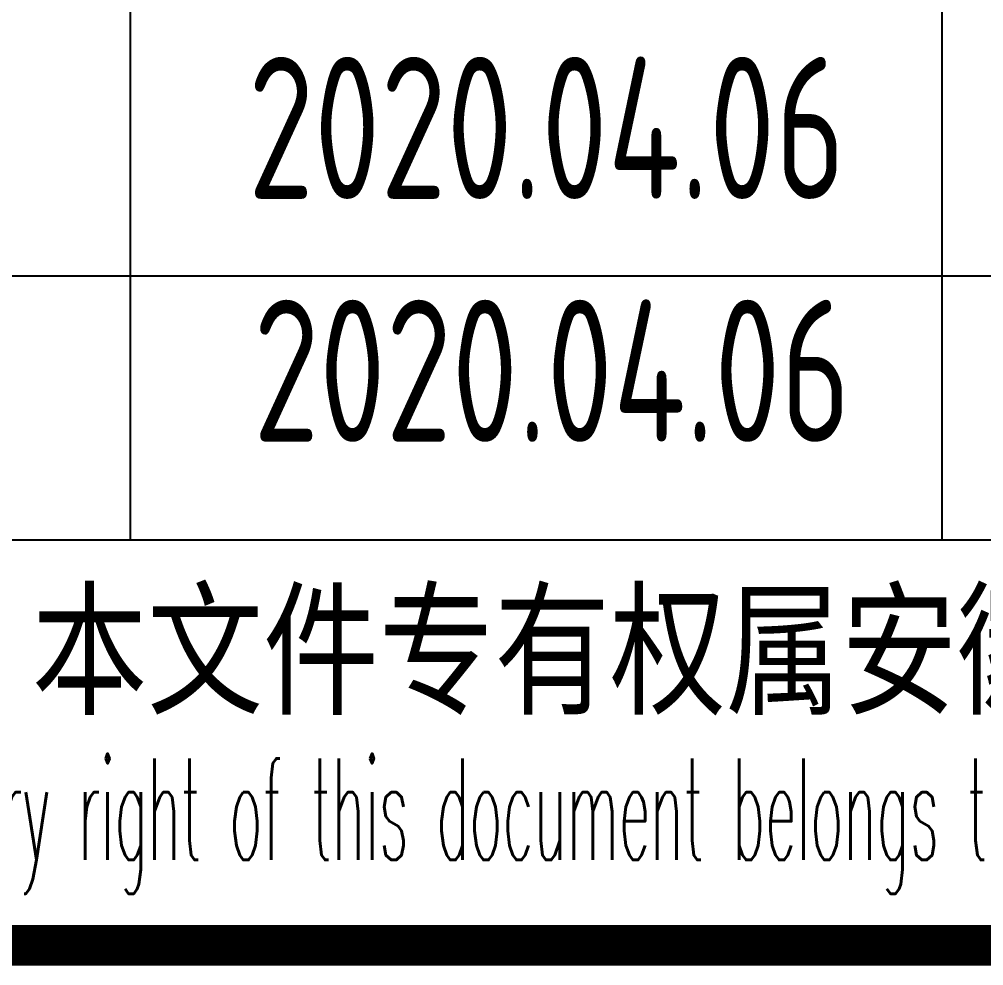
# Model space of a CAD drawing. Extents: x 4689302 to 7068445, y -422737 to 2032183.
# Drawn here: x 4732933 to 4735309, y -320387 to -318055 of the extents above; entities that cross this region are included whole.
import ezdxf
from ezdxf.enums import TextEntityAlignment as Align

# ---------------------------------------------------------------- set-up
doc = ezdxf.new("R2010")
doc.units = 0
doc.header["$LTSCALE"] = 1000
doc.header["$MEASUREMENT"] = 0
doc.layers.get('0').update_dxf_attribs({"linetype": 'CONTINUOUS'})
doc.layers.add('TH_TITLE', color=7, linetype='CONTINUOUS')
doc.styles.add('AHD_TQ', font='sceie.shx', dxfattribs={"bigfont": 'sceic.shx'})
doc.styles.add('ECEC_TQ', font='txt_l.shx', dxfattribs={"bigfont": 'hztxt_l.shx'})
doc.styles.add('sceie', font='SCEIE', dxfattribs={"width": 0.75, "bigfont": 'SCEIC'})

msp = doc.modelspace()

# ---------------------------------------------------------------- linework, layer by layer
for p, q in [((4733207.2, -319337.3), (4733207.2, -316087.3)), ((4733207.2, -319337.3), (4733207.2, -316087.3)), ((4735207.2, -319337.3), (4735207.2, -316087.3)), ((4729707.2, -318687.3), (4735207.2, -318687.3)), ((4735207.2, -318687.3), (4747707.2, -318687.3)), ((4729707.2, -319337.3), (4747707.2, -319337.3)), ((4729707.2, -320337.3), (4747707.2, -320337.3))]:
    msp.add_line(p, q)
at = {"layer": 'TH_TITLE', "const_width": 100}
msp.add_lwpolyline([(4691807.2, -320337.3), (4747707.2, -320337.3), (4747707.2, -280337.3), (4691807.2, -280337.3)], close=True, dxfattribs=at)

# ---------------------------------------------------------------- texts
at = {"style": 'AHD_TQ'}
msp.add_text('本文件专有权属安徽华东化工医药工程有限责任公司所有,未经许可不得复制或转让给第三方', height=300, dxfattribs=at).set_placement((4738707.2, -319637.3), align=Align.MIDDLE)
at = {"style": 'ECEC_TQ', "width": 0.4}
msp.add_text('The proprietary right of this document belongs to Anhui Huadong Chemical And Medical Engineering  Co.,Ltd.  and any replication or transfer to the 3rd. side is forbidden without its permission. ', height=250, dxfattribs=at).set_placement((4738707.2, -320037.3), align=Align.MIDDLE)
at = {"style": 'sceie', "width": 0.8}
for p in [(4734232.6, -318321.9), (4734245.6, -318920.5)]:
    msp.add_attdef('2020.04.06', text='200320-02-040', height=350, dxfattribs=at).set_placement(p, align=Align.MIDDLE)

doc.saveas('drawing.dxf')
